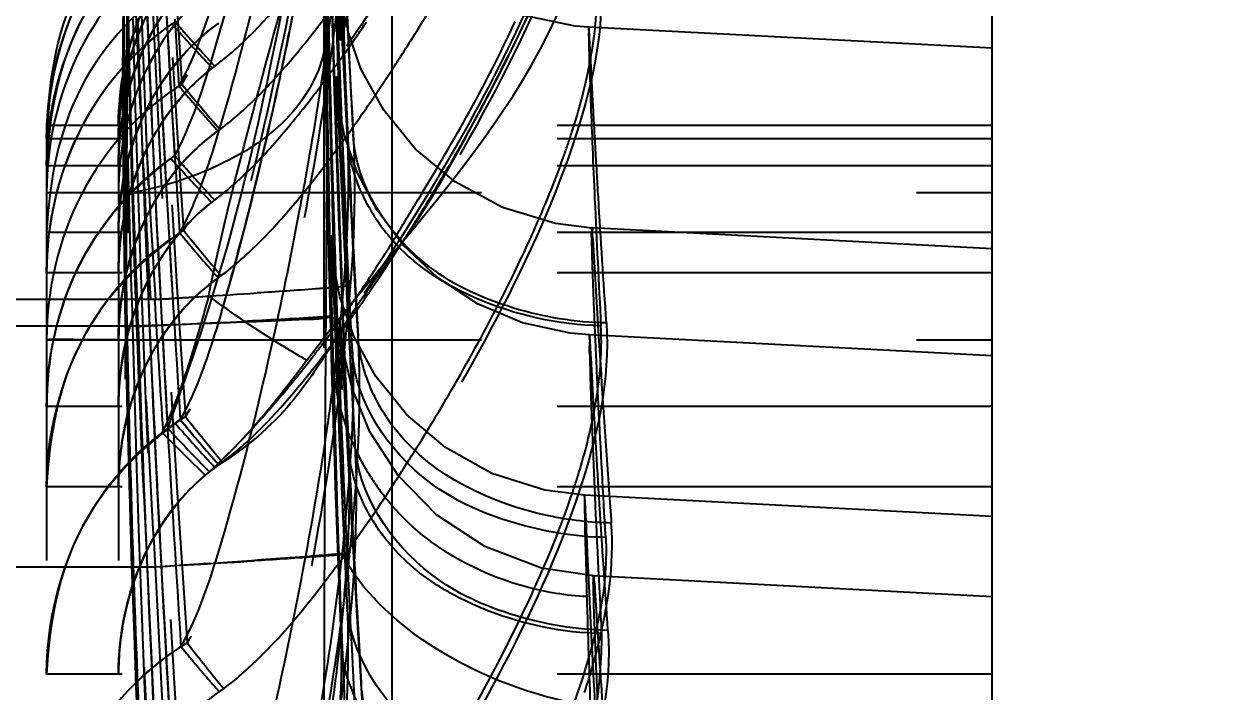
# Model space of a CAD drawing. Header units: millimetres. Extents: x 309 to 11345, y -1340 to 1318.
# Drawn here: x 10483.168 to 10487.708, y -378.782 to -376.273 of the extents above; entities that cross this region are included whole.
import ezdxf

# ---------------------------------------------------------------- set-up
doc = ezdxf.new("R2010")
doc.units = ezdxf.units.MM
doc.header["$LTSCALE"] = 16.335
doc.header["$PDMODE"] = 3
doc.header["$PDSIZE"] = 0.3125
doc.linetypes.add('HIDDEN', pattern=[0.2, 0.1, -0.1])
doc.layers.get('0').update_dxf_attribs({"linetype": 'CONTINUOUS'})
doc.layers.get('Defpoints').update_dxf_attribs({"linetype": 'CONTINUOUS'})
doc.layers.add('DEFAULT_2', color=8, linetype='HIDDEN')
doc.styles.get("Standard").update_dxf_attribs({"font": 'txt', "width": 0.8})
doc.dimstyles.new('STANDARD$0', dxfattribs={"dimscale": 2, "dimtxt": 3, "dimasz": 3, "dimexe": 1.25, "dimexo": 0.625, "dimgap": 0.5, "dimtad": 0, "dimdsep": 46, "dimlunit": 6, "dimtxsty": 'Standard', "dimblk": 'CLOSEDBLANK', "dimcen": 0, "dimclrt": 2, "dimazin": 2, "dimtfac": 2, "dimtmove": 1, "dimatfit": 3, "dimfxl": 0, "dimtolj": 1, "dimtzin": 0, "dimarcsym": 0})

# ---------------------------------------------------------------- blocks, each defined once
blk = doc.blocks.new('_ClosedBlank')
at = {"color": 0, "linetype": 'ByBlock', "lineweight": -2}
for p, q in [((-1, 0.16667), (0, 0)), ((-1, 0.16667), (-1, -0.16667)), ((0, 0), (-1, -0.16667))]:
    blk.add_line(p, q, dxfattribs=at)
blk = doc.blocks.new('*D578')
at = {"color": 4, "lineweight": -2}
for p, q in [((10384.9721, -357.4923), (10384.9721, -271.3441)), ((10486.8039, -382.8985), (10486.8039, -271.3441)), ((10364.9721, -273.8441), (10344.9721, -273.8441)), ((10384.9721, -273.8441), (10486.8039, -273.8441)), ((10506.8039, -273.8441), (10526.8039, -273.8441))]:
    blk.add_line(p, q, dxfattribs=at)
at = {"layer": 'Defpoints', "color": 0}
for p in [(10486.8039, -273.8441), (10384.9721, -358.7423), (10486.8039, -384.1485)]:
    blk.add_point(p, dxfattribs=at)
at = {"color": 4, "lineweight": -2, "xscale": 20, "yscale": 20, "zscale": 20}
blk.add_blockref('_ClosedBlank', (10384.9721, -273.8441), dxfattribs=at)
at = {"color": 4, "lineweight": -2, "xscale": 20, "yscale": 20, "zscale": 20, "rotation": 180}
blk.add_blockref('_ClosedBlank', (10486.8039, -273.8441), dxfattribs=at)
at = {"color": 6, "insert": (10437.5715, -273.8441), "char_height": 20, "attachment_point": 5}
blk.add_mtext('\\A1;101.83', dxfattribs=at)

msp = doc.modelspace()

# ---------------------------------------------------------------- linework, layer by layer
at = {"color": 7, "linetype": 'Continuous'}
for p, q in [((10484.5507, -469.5078), (10484.5507, -362.7622)), ((10486.8039, -631.8375), (10486.8039, -372.1421)), ((10486.8039, -376.3637), (10485.289, -376.2843)), ((10486.8039, -377.52), (10485.2918, -377.4408)), ((10486.8039, -378.1233), (10485.2735, -378.0431))]:
    msp.add_line(p, q, dxfattribs=at)
for points in [[(10485.289, -376.2844), (10485.2382, -376.2804), (10485.0449, -376.241), (10484.8674, -376.1669), (10484.7117, -376.064), (10484.5818, -375.9388)], [(10484.8712, -377.3239), (10484.7208, -377.2255), (10484.5932, -377.105), (10484.5507, -377.0482)], [(10485.2918, -377.4408), (10485.2194, -377.4344), (10485.0396, -377.3949), (10484.8712, -377.3239)], [(10485.2735, -378.0431), (10485.124, -378.024), (10484.9247, -377.9609), (10484.7504, -377.8634), (10484.6048, -377.7396), (10484.5507, -377.6726)]]:
    msp.add_lwpolyline(points, dxfattribs=at)
msp.add_arc((10570.1817, -375.9285), 84.9368, 181.683626, 182.269099, dxfattribs=at)
for points in [[(10485.3134, -376.2821), (10485.3197, -376.2218), (10485.3221, -376.1608), (10485.3191, -376.1001)], [(10485.3348, -377.4065), (10485.1751, -377.4031), (10485.0134, -377.3668), (10484.8668, -377.3034)], [(10484.8185, -378.2942), (10484.7107, -378.2366), (10484.611, -378.1579), (10484.5339, -378.0631)]]:
    msp.add_open_spline(points, degree=3, dxfattribs=at)
for points, knots in [([(10485.289, -376.2844), (10485.2875, -376.2843), (10485.2904, -376.2946), (10485.2875, -376.3048), (10485.2895, -376.3303), (10485.2896, -376.3782), (10485.2928, -376.4627), (10485.2968, -376.5883), (10485.3032, -376.7481), (10485.3151, -377.0244), (10485.3263, -377.2476), (10485.3347, -377.4066)], [0, 0, 0, 0, 0.00421, 0.016782, 0.037599, 0.066534, 0.148242, 0.260873, 0.403395, 0.574778, 1, 1, 1, 1]), ([(10485.2918, -377.4408), (10485.2887, -377.4406), (10485.295, -377.4611), (10485.2891, -377.4812), (10485.2936, -377.5314), (10485.2938, -377.5932), (10485.297, -377.6749), (10485.3018, -377.816), (10485.3067, -377.9305), (10485.3102, -378.0123)], [0, 0, 0, 0, 0.016386, 0.065196, 0.145754, 0.257354, 0.399287, 0.570845, 1, 1, 1, 1]), ([(10485.2732, -378.0439), (10485.2713, -378.0449), (10485.2748, -378.0557), (10485.2715, -378.0714), (10485.2738, -378.1029), (10485.2739, -378.1656), (10485.2776, -378.2747), (10485.28, -378.369), (10485.2816, -378.4239)], [0, 0, 0, 0, 0.016659, 0.064625, 0.143748, 0.253839, 0.566149, 1, 1, 1, 1]), ([(10485.2816, -378.424), (10485.243, -378.4223), (10485.0827, -378.4051), (10484.9264, -378.352), (10484.8185, -378.2942)], [0, 0, 0, 0, 0.240025, 1, 1, 1, 1])]:
    msp.add_open_spline(points, degree=3, knots=knots, dxfattribs=at)
at = {"layer": 'DEFAULT_2', "color": 8, "linetype": 'HIDDEN'}
for p, q in [((10484.294, -369.3215), (10484.294, -432.5455)), ((10484.294, -375.1632), (10484.3021, -376.2959)), ((10484.3589, -375.7928), (10484.3744, -376.5739)), ((10484.3542, -376.1679), (10484.3977, -377.0137)), ((10484.3009, -376.2081), (10484.3021, -376.2959)), ((10484.3617, -376.2107), (10484.3685, -376.3721)), ((10483.7339, -376.2542), (10483.7498, -376.5055)), ((10484.4331, -376.4407), (10484.3849, -376.3018)), ((10484.3685, -376.3721), (10484.3756, -376.5333)), ((10484.5193, -376.5968), (10484.4331, -376.4407)), ((10484.3431, -376.5252), (10484.3425, -376.5172)), ((10484.343, -376.5258), (10484.3454, -376.5727)), ((10484.3489, -376.5767), (10484.3431, -376.5252)), ((10484.3756, -376.5333), (10484.383, -376.6946)), ((10483.7342, -376.7673), (10483.7211, -376.5522)), ((10484.3454, -376.5727), (10484.3625, -376.938)), ((10484.3719, -376.6918), (10484.3489, -376.5767)), ((10484.3591, -376.7599), (10484.3528, -376.5982)), ((10484.6375, -376.7412), (10484.5193, -376.5968)), ((10483.2527, -376.6543), (10483.2527, -487.4101)), ((10486.8039, -376.6543), (10483.2527, -376.6543)), ((10483.5227, -376.6543), (10483.5227, -487.4101)), ((10486.8039, -376.7045), (10483.2527, -376.7045)), ((10484.4178, -376.8271), (10484.3719, -376.6918)), ((10486.8039, -376.8051), (10483.2527, -376.8051)), ((10484.3573, -376.8276), (10484.3676, -377.0436)), ((10483.2527, -376.9056), (10486.8039, -376.9056)), ((10484.3625, -376.938), (10484.3853, -377.3962)), ((10484.3977, -377.0137), (10484.4227, -377.4459)), ((10486.8039, -377.0565), (10483.2527, -377.0565)), ((10486.8039, -377.1178), (10485.3005, -377.039)), ((10485.3041, -377.0826), (10485.326, -377.446)), ((10484.324, -377.1198), (10484.3233, -377.1087)), ((10484.3302, -377.1768), (10484.324, -377.1198)), ((10484.3323, -377.1934), (10484.3297, -377.1065)), ((10484.3882, -377.2473), (10484.3808, -377.0943)), ((10483.6435, -377.3078), (10483.6344, -377.1399)), ((10484.325, -377.1494), (10484.3428, -377.6084)), ((10486.8039, -377.2073), (10483.2527, -377.2073)), ((10484.3184, -377.1969), (10484.3226, -377.3686)), ((10484.3545, -377.298), (10484.3302, -377.1768)), ((10484.3825, -377.2581), (10484.348, -377.2614)), ((10484.3942, -377.369), (10484.3882, -377.2473)), ((10484.4225, -377.4417), (10484.4121, -377.2537)), ((10483.6612, -377.3078), (10480.5213, -377.3078)), ((10483.6351, -377.3078), (10483.6395, -377.4092)), ((10484.3869, -377.3905), (10484.3826, -377.3014)), ((10484.3853, -377.3962), (10484.41, -377.8469)), ((10484.3979, -377.4411), (10484.3942, -377.369)), ((10483.5752, -377.4084), (10480.5213, -377.4084)), ((10483.6395, -377.4092), (10483.6427, -377.4797)), ((10484.3598, -377.4459), (10484.3589, -377.4353)), ((10484.3592, -377.4405), (10484.3618, -377.4836)), ((10484.3674, -377.504), (10484.3598, -377.4459)), ((10484.4011, -377.5033), (10484.3979, -377.4411)), ((10483.2527, -377.4587), (10486.8039, -377.4587)), ((10484.3618, -377.4836), (10484.3856, -377.9254)), ((10484.3997, -377.6414), (10484.3674, -377.504)), ((10484.3428, -377.6084), (10484.3611, -378.038)), ((10484.467, -377.8052), (10484.3997, -377.6414)), ((10486.8039, -377.71), (10483.2527, -377.71)), ((10484.3779, -377.6901), (10484.3855, -377.852)), ((10484.573, -377.9687), (10484.467, -377.8052)), ((10484.3856, -377.9254), (10484.4133, -378.41)), ((10486.8039, -378.0117), (10483.2527, -378.0117)), ((10484.3611, -378.038), (10484.3806, -378.4469)), ((10483.6605, -378.3133), (10480.5213, -378.3133)), ((10483.6309, -378.3133), (10483.638, -378.4787)), ((10486.8039, -378.425), (10485.307, -378.3465)), ((10484.4133, -378.41), (10484.4345, -378.7537)), ((10483.638, -378.4787), (10483.645, -378.6343)), ((10483.6928, -378.4839), (10483.7014, -378.6391)), ((10484.4248, -378.5861), (10484.4342, -378.7489)), ((10486.8039, -378.7155), (10483.2527, -378.7155))]:
    msp.add_line(p, q, dxfattribs=at)
for points in [[(10484.3798, -376.2872), (10484.3566, -376.168), (10484.3519, -376.1249)], [(10484.3425, -376.5172), (10484.3425, -376.5174), (10484.343, -376.5258)], [(10484.9647, -376.9624), (10484.787, -376.8659), (10484.6375, -376.7412)], [(10484.5507, -377.0482), (10484.4911, -376.9686), (10484.4178, -376.8271)], [(10485.3005, -377.0391), (10485.1643, -377.0226), (10484.9647, -376.9624)], [(10484.3233, -377.1087), (10484.3232, -377.1075), (10484.3234, -377.1121), (10484.3241, -377.1267)], [(10484.5507, -377.6726), (10484.4897, -377.5971), (10484.4066, -377.4459), (10484.3545, -377.298)], [(10484.3589, -377.4353), (10484.3588, -377.4346), (10484.3592, -377.4405)], [(10484.8992, -378.2363), (10484.7177, -378.1163), (10484.573, -377.9687)], [(10485.307, -378.3466), (10485.1111, -378.3168), (10484.8992, -378.2363)]]:
    msp.add_lwpolyline(points, dxfattribs=at)
for centre, radius, start, end in [((10585.2842, -369.7936), 101.7446, 181.655423, 183.778508), ((10585.3589, -370.2446), 101.8193, 181.626692, 183.830984), ((10484.5433, -377.3078), 4.022, 104.4507, 180), ((10484.5433, -377.4084), 4.022, 104.2154, 180), ((10585.4486, -370.8425), 101.9091, 181.600014, 183.884981), ((10585.555, -371.5873), 102.0155, 181.575339, 183.940366), ((10585.1599, -370.744), 101.6202, 182.057197, 183.403997), ((10484.5433, -378.3133), 4.022, 104.4491, 180), ((10585.6626, -372.4799), 102.1231, 181.55243, 184.160292), ((10585.1771, -371.468), 101.6374, 182.158925, 183.555998), ((10564.2613, -375.1632), 79.9673, 180.115048, 181.697776), ((10484.5433, -379.3188), 4.022, 104.44, 180), ((10585.5656, -371.9459), 102.0262, 181.947446, 182.485124), ((10565.1273, -372.4749), 80.8333, 182.094101, 182.986645), ((10568.7488, -373.9382), 84.4539, 181.080357, 181.632668), ((10585.0513, -370.4907), 101.5113, 182.909152, 183.423336), ((10560.9743, -373.3362), 76.6648, 181.747923, 182.510732), ((10585.0253, -371.1628), 101.4854, 182.566123, 183.092641), ((10585.3005, -371.1447), 101.7606, 182.569356, 183.728637), ((10560.5755, -374.5693), 77.0376, 180.944095, 181.807523), ((10565.0584, -372.9237), 80.7626, 182.064213, 182.540851), ((10469.6802, -373.3711), 14.778, 348.25287, 350.2643), ((10584.9433, -370.4992), 101.4035, 183.073013, 183.707934), ((10543.2381, -375.6734), 58.9442, 180.258529, 181.01842), ((10567.3715, -373.9129), 83.0795, 181.400179, 182.202252), ((10484.5433, -379.8719), 4.022, 104.3028, 180), ((10557.9693, -375.9298), 74.4298, 180.062228, 180.755989), ((10476.3221, -375.2464), 8.0595, 352.59861, 354.52547), ((10549.4105, -374.7207), 65.8695, 181.202337, 182.095428), ((10585.6215, -371.938), 102.0819, 182.353269, 182.820463), ((10469.1227, -373.276), 15.3439, 347.32586, 349.31797), ((10565.1946, -373.2731), 80.904, 181.99207, 182.380938), ((10477.8401, -372.0632), 8.0138, 327.76668, 329.76706), ((10568.1345, -372.0361), 83.8598, 182.806663, 183.034671), ((10565.8343, -374.7068), 81.54, 181.056338, 181.686428), ((10565.2251, -373.5147), 80.9311, 181.914534, 182.183498), ((10484.3195, -377.129), 1.044, 124.0567, 147.1286), ((10484.5657, -376.6453), 1.0419, 158.2616, 167.3045), ((10484.542, -376.6874), 1.0168, 155.5431, 163.4738), ((10585.7974, -373.5187), 102.2579, 181.531702, 184.218347), ((10585.4737, -372.9083), 101.9343, 181.879841, 182.565939), ((10488.6951, -371.9738), 6.5582, 220.85775, 221.50914), ((10563.0013, -374.5218), 78.7091, 181.260816, 181.958385), ((10478.864, -372.4677), 6.7579, 324.84147, 325.80478), ((10488.6616, -371.8755), 6.6121, 221.67868, 223.6281), ((10575.4435, -375.0919), 91.1494, 180.756827, 180.924679), ((10488.802, -371.8794), 6.7008, 221.50735, 222.14723), ((10564.0348, -374.0671), 79.7381, 181.636631, 181.842301), ((10478.0084, -372.1707), 7.814, 326.86757, 327.77507), ((10484.5819, -376.6998), 1.0586, 163.4433, 179.9805), ((10585.2328, -371.964), 101.693, 182.483057, 183.115923), ((10488.7461, -371.9303), 6.6252, 222.14547, 222.79195), ((10470.4356, -373.5511), 14.0018, 345.90482, 348.34465), ((10479.4652, -372.8903), 6.023, 324.15451, 324.83405), ((10484.6056, -376.6546), 1.0828, 167.287, 179.9802), ((10479.7944, -373.1278), 5.617, 323.6088, 324.1524), ((10478.4502, -372.4594), 7.2863, 325.72644, 326.86945), ((10565.9576, -372.1501), 81.6799, 183.03565, 183.184006), ((10484.3193, -377.3799), 1.0435, 123.0747, 134.6467), ((10488.8073, -372.2847), 6.5874, 219.84733, 220.49278), ((10488.9338, -372.2903), 6.6687, 219.12808, 221.03673), ((10564.101, -372.967), 79.8042, 182.540299, 182.707912), ((10478.4988, -373.1438), 7.2573, 329.79231, 332.24062), ((10484.6051, -376.8055), 1.0824, 167.2159, 179.9793), ((10488.9101, -372.1972), 6.7224, 220.49103, 221.12561), ((10575.0707, -375.099), 90.7766, 180.924048, 181.32426), ((10479.3251, -373.0585), 6.2259, 324.21142, 325.7486), ((10488.8488, -372.251), 6.6407, 221.12388, 221.76536), ((10484.6058, -376.906), 1.083, 167.3251, 179.9807), ((10584.9406, -371.1642), 101.4006, 183.094413, 183.729111), ((10563.6618, -374.0779), 79.365, 181.843175, 181.997702), ((10567.6093, -373.1739), 83.3207, 182.380135, 182.69691), ((10533.0864, -376.4441), 49.5477, 180.31146, 181.27361), ((10480.0682, -373.5918), 5.3112, 323.2433, 324.1902), ((10553.2036, -375.5237), 68.9108, 180.995582, 181.252085), ((10565.2482, -373.5138), 80.9542, 182.298092, 182.68167), ((10561.617, -373.0856), 77.3174, 182.707084, 182.979238), ((10484.3235, -377.637), 1.0506, 124.1184, 133.3886), ((10488.6335, -372.3633), 6.6061, 221.93133, 223.88626), ((10488.6901, -372.4738), 6.557, 220.90359, 221.55523), ((10477.8767, -372.7866), 7.9746, 327.74378, 329.82318), ((10484.605, -377.0569), 1.0822, 167.1883, 179.9789), ((10488.7692, -372.4044), 6.6622, 221.55076, 222.83754), ((10565.3792, -374.0179), 81.0834, 181.997776, 182.334839), ((10554.2376, -374.7238), 69.9219, 181.728172, 182.074928), ((10554.6302, -375.9658), 71.0905, 180.762496, 181.139661), ((10472.1589, -369.4435), 14.5625, 328.43388, 329.04691), ((10484.6061, -377.2076), 1.0834, 167.3849, 179.9815), ((10585.5233, -371.9405), 101.9837, 182.821782, 183.288896), ((10469.4191, -373.259), 15.0588, 343.91732, 345.76885), ((10469.132, -374.1356), 15.3359, 347.34259, 349.33589), ((10479.4634, -376.8342), 4.9234, 356.4778, 358.6611), ((10485.0798, -376.614), 0.7073, 209.857, 224.073), ((10480.8726, -375.1783), 4.6073, 335.4051, 337.0564), ((10544.5102, -375.12), 60.963, 181.766442, 183.002642), ((10484.5273, -377.4358), 1.0011, 154.0671, 161.0319), ((10785.4666, -379.5649), 301.1735, 179.512781, 179.789904), ((10563.4326, -375.2863), 79.1426, 181.262049, 182.399527), ((10484.3243, -377.9398), 1.0519, 122.9508, 134.5282), ((10488.8249, -372.8468), 6.5924, 219.69195, 220.33644), ((10488.9811, -372.8721), 6.68, 218.68819, 220.5898), ((10578.1061, -372.5119), 93.8481, 182.767761, 182.923635), ((10477.9432, -372.8293), 7.8956, 327.29398, 327.74833), ((10484.5847, -377.4552), 1.0616, 161.0488, 179.982), ((10541.7445, -374.9949), 58.1986, 182.101587, 182.376748), ((10488.8957, -372.7873), 6.6849, 220.33188, 221.60625), ((10567.0709, -373.9313), 82.7784, 182.197523, 182.378484), ((10558.7149, -373.2355), 74.4114, 182.980067, 183.095445), ((10479.2722, -373.3516), 6.5002, 324.31355, 324.84464), ((10478.172, -372.9763), 7.6237, 326.81067, 327.29405), ((10479.9087, -374.7328), 5.6692, 332.4962, 335.3652), ((10478.0654, -376.7472), 6.3241, 354.34421, 356.46931), ((10478.509, -373.1975), 7.2205, 325.6888, 326.81609), ((10484.3439, -377.9584), 1.0789, 134.5781, 146.457), ((10560.825, -374.8512), 76.5286, 181.753823, 181.89003), ((10563.1723, -374.5174), 78.8802, 181.957362, 182.170325), ((10483.9371, -372.587), 4.6924, 274.6274, 275.0236), ((10562.89, -374.4064), 78.5801, 182.077836, 182.513155), ((10480.6809, -374.7276), 4.5348, 324.5941, 326.2721), ((10480.4624, -321.3022), 56.0954, 273.24234, 273.6597), ((10564.8307, -372.3843), 81.3217, 183.47116, 183.823053), ((10479.6982, -315.5697), 61.8652, 273.672773, 273.858775), ((10568.4281, -373.0039), 84.1575, 182.925143, 183.296187), ((10479.3165, -373.7508), 6.2416, 324.34079, 325.70549), ((10480.4981, -374.5984), 4.7587, 323.8796, 324.6017), ((10562.5162, -374.1432), 78.2177, 182.32853, 183.01717), ((10478.5441, -374.0244), 7.2066, 329.64952, 332.51079), ((10556.8324, -375.9231), 73.2932, 181.13878, 181.334347), ((10480.5602, -308.0696), 69.4052, 272.506931, 272.833734), ((10569.0085, -375.2431), 84.7126, 181.437737, 182.010446), ((10476.0504, -376.5493), 8.3487, 352.49779, 354.35566), ((10565.3402, -374.7018), 81.0462, 181.890277, 182.645527), ((10480.0067, -374.2441), 5.3933, 323.4838, 324.3237), ((10564.9638, -374.0132), 80.6697, 182.382424, 182.612413), ((10565.2647, -373.513), 80.9708, 182.744823, 183.065255), ((10585.9734, -374.7051), 102.4339, 181.512243, 183.897156), ((10585.4711, -374.0175), 101.9316, 181.906378, 182.592118), ((10480.3809, -374.5129), 4.9038, 323.1231, 323.8794), ((10546.9541, -373.6026), 61.7478, 183.568603, 184.099942), ((10484.6062, -377.7104), 1.0835, 167.3953, 179.9817), ((10585.2912, -372.9215), 101.7514, 182.56308, 183.249717), ((10585.7282, -372.8901), 102.1887, 182.57424, 183.137951), ((10585.019, -371.9715), 101.4792, 183.118256, 183.752041), ((10480.2332, -374.4019), 5.0885, 322.0637, 323.1212), ((10480.4244, -374.5535), 4.8735, 322.7141, 323.4859), ((10474.0776, -370.9899), 12.1278, 327.49826, 327.83012), ((10622.3845, -374.1808), 138.0961, 181.390738, 181.512433), ((10568.0559, -374.3198), 83.7677, 182.1789, 183.052896), ((10555.5713, -375.9423), 72.0382, 181.275095, 182.117408), ((10569.4074, -374.1941), 85.1331, 182.282911, 182.860685), ((10554.7421, -375.979), 71.2021, 181.328518, 181.99056), ((10474.3608, -376.3314), 10.0523, 351.51935, 352.52355), ((10477.9083, -373.6594), 7.9397, 327.62501, 329.69519), ((10484.3241, -378.6434), 1.0517, 122.7862, 134.3955), ((10488.8483, -373.5626), 6.5992, 219.48569, 220.1289), ((10488.8829, -373.5297), 6.6475, 219.52318, 221.43319), ((10489.035, -373.5985), 6.7004, 218.25856, 220.14977), ((10485.1219, -377.3569), 0.711, 213.3351, 218.8117), ((10484.6046, -378.0121), 1.0818, 167.1215, 179.9779), ((10488.4241, -373.2124), 6.5992, 224.12181, 226.10087), ((10488.5554, -373.3163), 6.5976, 222.71029, 224.66713), ((10488.7498, -373.4346), 6.6303, 220.85996, 222.79581), ((10603.7452, -374.6847), 119.45, 181.506789, 181.878292), ((10484.3457, -378.6645), 1.0818, 132.4915, 144.8949), ((10478.1123, -373.79), 7.6975, 326.78113, 327.62974), ((10485.2471, -377.4841), 0.9186, 212.4554, 219.0686), ((10479.0847, -374.4366), 6.5298, 324.09485, 326.8536), ((10482.1118, -376.9862), 3.2874, 339.2069, 341.371), ((10541.6222, -375.5351), 56.3664, 182.51878, 183.07953), ((10550.7668, -373.335), 65.5699, 184.094989, 184.209139), ((10563.3053, -375.4386), 79.0061, 182.013837, 182.633026), ((10478.9299, -377.9679), 5.4603, 356.1599, 356.9328), ((10476.0669, -377.3611), 8.3729, 353.16704, 354.09378), ((10565.3237, -373.9833), 81.0297, 183.025626, 183.256366), ((10480.4513, -320.9277), 57.4737, 273.171363, 273.571768), ((10480.2266, -375.2557), 5.1246, 323.0968, 324.0251), ((10585.1967, -373.3612), 101.6569, 182.792237, 184.109902), ((10469.8241, -375.6119), 14.6455, 347.33327, 349.31203), ((10478.0143, -377.9029), 6.3781, 354.24179, 356.12863), ((10475.0742, -377.2421), 9.3727, 352.25977, 353.16638), ((10546.7046, -376.2615), 63.1596, 181.987693, 182.77455), ((10661.8804, -379.0871), 177.5863, 179.797847, 179.995498), ((10484.6044, -378.7159), 1.0817, 168.9454, 179.9784), ((10473.0726, -376.9638), 11.3935, 350.51986, 352.22891), ((10476.7896, -377.7833), 7.6087, 353.47582, 354.27045), ((10553.1559, -376.0608), 69.6201, 182.093386, 183.13798), ((10484.3241, -379.4981), 1.0517, 122.607, 134.2479), ((10585.3378, -374.0235), 101.7981, 182.592159, 183.278124), ((10488.8655, -374.426), 6.6043, 219.33534, 219.9776), ((10489.0906, -374.4801), 6.7196, 217.79275, 219.6743), ((10586.3384, -373.9642), 102.7995, 182.603789, 183.099321), ((10585.6419, -372.8947), 102.1022, 183.225202, 183.724775), ((10488.934, -374.3693), 6.6932, 219.97302, 221.24348), ((10474.5108, -377.5108), 9.9037, 351.28404, 353.40746), ((10585.0333, -372.9312), 101.4933, 183.252497, 183.940186), ((10549.6447, -374.4641), 64.4527, 183.817682, 184.43914)]:
    msp.add_arc(centre, radius, start, end, dxfattribs=at)
for points, knots in [([(10484.3692, -373.2674), (10484.3804, -373.5224), (10484.3437, -374.0573), (10484.2355, -374.7259), (10484.1234, -375.2813), (10484.0258, -375.703), (10483.9144, -376.111), (10483.8294, -376.3815), (10483.7606, -376.4986)], [0, 0, 0, 0, 0.231724, 0.484236, 0.614749, 0.746065, 0.876716, 1, 1, 1, 1]), ([(10483.5396, -373.4131), (10483.538, -373.4192), (10483.5417, -373.4449), (10483.538, -373.5006), (10483.5401, -373.5938), (10483.5396, -373.7881), (10483.543, -374.1131), (10483.5497, -374.5915), (10483.5637, -375.1739), (10483.5945, -376.0914), (10483.6308, -376.8118), (10483.6612, -377.3078)], [0, 0, 0, 0, 0.004877, 0.019365, 0.04327, 0.076399, 0.169057, 0.293395, 0.444749, 0.617479, 1, 1, 1, 1]), ([(10483.5556, -373.5096), (10483.5572, -373.5096), (10483.5536, -373.5201), (10483.5569, -373.531), (10483.5545, -373.5573), (10483.5547, -373.6068), (10483.5522, -373.6938), (10483.5504, -373.8227), (10483.5477, -373.9859), (10483.5453, -374.1812), (10483.543, -374.4072), (10483.5406, -374.7649), (10483.5396, -375.2718), (10483.5434, -375.937), (10483.554, -376.6585), (10483.5668, -377.1552), (10483.5752, -377.4084)], [0, 0, 0, 0, 0.001267, 0.005034, 0.011254, 0.019878, 0.044146, 0.077452, 0.119408, 0.16963, 0.22773, 0.293324, 0.4448, 0.617723, 0.805112, 1, 1, 1, 1]), ([(10484.3736, -373.8203), (10484.3851, -374.0751), (10484.3492, -374.6095), (10484.2417, -375.2776), (10484.1301, -375.8326), (10484.0327, -376.254), (10483.9215, -376.6612), (10483.8364, -376.9312), (10483.767, -377.0475)], [0, 0, 0, 0, 0.231792, 0.484393, 0.614953, 0.746298, 0.876936, 1, 1, 1, 1]), ([(10485.3211, -373.9839), (10485.3327, -374.1978), (10485.2213, -374.6652), (10484.9046, -375.3351), (10484.555, -375.9128), (10484.2215, -376.368), (10484.0233, -376.5853), (10483.9037, -376.6686)], [0, 0, 0, 0, 0.20758, 0.451954, 0.719594, 0.858792, 1, 1, 1, 1]), ([(10485.2774, -374.0103), (10485.2429, -374.2134), (10485.0967, -374.6317), (10484.7814, -375.2418), (10484.4568, -375.7592), (10484.1546, -376.1655), (10483.979, -376.3589), (10483.8756, -376.4377)], [0, 0, 0, 0, 0.217934, 0.463563, 0.726703, 0.862485, 1, 1, 1, 1]), ([(10484.2918, -374.3548), (10484.266, -374.557), (10484.2007, -374.966), (10484.074, -375.5805), (10483.922, -376.1876), (10483.8135, -376.596), (10483.7189, -376.7778)], [0, 0, 0, 0, 0.245074, 0.49785, 0.753605, 1, 1, 1, 1]), ([(10483.5397, -374.4186), (10483.5412, -374.4193), (10483.5375, -374.428), (10483.5408, -374.4405), (10483.5387, -374.4658), (10483.5396, -374.5158), (10483.5386, -374.6021), (10483.5392, -374.7309), (10483.5399, -374.8937), (10483.5418, -375.0885), (10483.5449, -375.3142), (10483.5514, -375.6713), (10483.5643, -376.1777), (10483.5868, -376.8423), (10483.6181, -377.5636), (10483.6451, -378.0602), (10483.6605, -378.3133)], [0, 0, 0, 0, 0.001264, 0.005021, 0.011224, 0.019826, 0.044035, 0.077267, 0.119142, 0.169281, 0.227304, 0.292833, 0.444244, 0.617211, 0.804779, 1, 1, 1, 1]), ([(10484.3783, -374.524), (10484.3902, -374.7786), (10484.355, -375.3126), (10484.2482, -375.9803), (10484.1372, -376.5349), (10484.04, -376.9559), (10483.9288, -377.3622), (10483.8439, -377.632), (10483.7737, -377.7473)], [0, 0, 0, 0, 0.231868, 0.484567, 0.615183, 0.746553, 0.877178, 1, 1, 1, 1]), ([(10485.3255, -374.5358), (10485.3375, -374.7496), (10485.2269, -375.217), (10484.9108, -375.8869), (10484.5614, -376.4644), (10484.2277, -376.9192), (10484.0286, -377.1358), (10483.9085, -377.2183)], [0, 0, 0, 0, 0.207529, 0.451885, 0.719548, 0.858771, 1, 1, 1, 1]), ([(10485.1603, -374.9256), (10485.0291, -375.2845), (10484.7457, -375.8072), (10484.3637, -376.389), (10484.106, -376.7218), (10483.9571, -376.877), (10483.8724, -376.9429)], [0, 0, 0, 0, 0.475782, 0.73425, 0.866451, 1, 1, 1, 1]), ([(10484.304, -377.0039), (10484.3057, -376.782), (10484.3089, -376.3726), (10484.3127, -375.8492), (10484.3136, -375.4004), (10484.3132, -375.2234), (10484.3092, -374.9745), (10484.2954, -375.1607), (10484.2982, -375.3341), (10484.2942, -375.5525), (10484.2941, -375.6776)], [0, 0, 0, 0, 0.251699, 0.458626, 0.614092, 0.712487, 0.75071, 0.774084, 0.858095, 1, 1, 1, 1]), ([(10484.0278, -376.6064), (10484.0941, -376.3463), (10484.2425, -375.8415), (10484.3477, -375.3146), (10484.3393, -375.0547)], [0, 0, 0, 0, 0.507964, 1, 1, 1, 1]), ([(10484.3172, -375.2567), (10484.2938, -375.466), (10484.2308, -375.8903), (10484.1032, -376.5287), (10483.9467, -377.1588), (10483.8373, -377.5854), (10483.7353, -377.772)], [0, 0, 0, 0, 0.244193, 0.497114, 0.753538, 1, 1, 1, 1]), ([(10485.3301, -375.2386), (10485.3426, -375.4522), (10485.2327, -375.9196), (10484.9172, -376.5894), (10484.5681, -377.1669), (10484.234, -377.6211), (10484.0344, -377.8375), (10483.9135, -377.9188)], [0, 0, 0, 0, 0.20749, 0.451825, 0.719511, 0.858757, 1, 1, 1, 1]), ([(10484.3833, -375.3786), (10484.3956, -375.6329), (10484.3611, -376.1665), (10484.2551, -376.8337), (10484.1445, -377.3879), (10484.0477, -377.8085), (10483.9365, -378.2139), (10483.8517, -378.4834), (10483.7807, -378.5977)], [0, 0, 0, 0, 0.231943, 0.484741, 0.615413, 0.746812, 0.877425, 1, 1, 1, 1]), ([(10483.5398, -375.4257), (10483.5355, -375.4301), (10483.542, -375.4468), (10483.5386, -375.4701), (10483.5404, -375.5202), (10483.5389, -375.604), (10483.5397, -375.7328), (10483.54, -375.896), (10483.5418, -376.1779), (10483.547, -376.6014), (10483.5596, -377.1836), (10483.5812, -377.8478), (10483.6116, -378.569), (10483.6378, -379.0657), (10483.6528, -379.3188)], [0, 0, 0, 0, 0.004785, 0.010726, 0.01903, 0.042713, 0.075794, 0.117927, 0.168535, 0.292849, 0.444091, 0.616995, 0.804676, 1, 1, 1, 1]), ([(10483.7405, -375.7073), (10483.5935, -375.8146), (10483.3275, -376.0937), (10483.2614, -376.4703), (10483.2527, -376.6543)], [0, 0, 0, 0, 0.497021, 1, 1, 1, 1]), ([(10484.2299, -377.5362), (10484.454, -377.2345), (10484.9451, -376.7266), (10485.3042, -376.0283), (10485.2912, -375.684)], [0, 0, 0, 0, 0.52169, 1, 1, 1, 1]), ([(10483.749, -375.8525), (10483.5995, -375.9593), (10483.3291, -376.2394), (10483.2613, -376.6194), (10483.2527, -376.8051)], [0, 0, 0, 0, 0.497013, 1, 1, 1, 1]), ([(10485.2029, -375.8437), (10485.1436, -376.0232), (10484.9856, -376.386), (10484.6889, -376.9191), (10484.3981, -377.3651), (10484.13, -377.7109), (10483.9745, -377.8727), (10483.8847, -377.9391)], [0, 0, 0, 0, 0.227228, 0.473759, 0.732971, 0.865793, 1, 1, 1, 1]), ([(10483.5227, -376.6543), (10483.5227, -376.5058), (10483.5822, -376.2076), (10483.7703, -375.9613), (10483.8886, -375.8749)], [0, 0, 0, 0, 0.503445, 1, 1, 1, 1]), ([(10483.5227, -376.7045), (10483.5227, -376.5569), (10483.5816, -376.2603), (10483.7676, -376.0146), (10483.8847, -375.928)], [0, 0, 0, 0, 0.503403, 1, 1, 1, 1]), ([(10483.7306, -375.9653), (10483.582, -376.0671), (10483.3337, -376.3552), (10483.2528, -376.7235), (10483.2527, -376.9056)], [0, 0, 0, 0, 0.49725, 1, 1, 1, 1]), ([(10483.5394, -376.7134), (10483.539, -376.6089), (10483.5388, -376.4622), (10483.5405, -376.2808), (10483.5414, -376.1752), (10483.5447, -376.0938), (10483.5429, -376.0299), (10483.5512, -375.9995), (10483.5455, -375.9759), (10483.5496, -375.9746)], [0, 0, 0, 0, 0.42411, 0.595156, 0.737516, 0.850179, 0.932139, 0.982391, 1, 1, 1, 1]), ([(10483.5496, -375.9746), (10483.5512, -375.9742), (10483.5498, -375.9852), (10483.5525, -375.9951), (10483.5521, -376.0216), (10483.5537, -376.0705), (10483.554, -376.1573), (10483.5546, -376.2858), (10483.5544, -376.4487), (10483.5538, -376.6437), (10483.5527, -376.8696), (10483.5504, -377.2272), (10483.5462, -377.7341), (10483.5415, -378.3995), (10483.5388, -379.1214), (10483.5398, -379.6185), (10483.5413, -379.8719)], [0, 0, 0, 0, 0.001222, 0.004928, 0.011087, 0.019653, 0.043817, 0.077036, 0.118928, 0.169105, 0.227184, 0.292778, 0.444325, 0.617389, 0.804952, 1, 1, 1, 1]), ([(10483.6344, -377.1399), (10483.6291, -377.0401), (10483.6082, -376.6478), (10483.589, -376.2554), (10483.5775, -375.9627)], [0, 0, 0, 0, 0.254555, 1, 1, 1, 1]), ([(10483.5227, -376.8051), (10483.5227, -376.6554), (10483.5833, -376.3545), (10483.7748, -376.107), (10483.8949, -376.0212)], [0, 0, 0, 0, 0.503525, 1, 1, 1, 1]), ([(10483.7498, -376.5055), (10483.7676, -376.4741), (10483.8348, -376.3356), (10483.8787, -376.1876), (10483.9116, -376.0747)], [0, 0, 0, 0, 0.234817, 1, 1, 1, 1]), ([(10484.4225, -377.4417), (10484.3949, -376.9854), (10484.3094, -375.1387), (10484.3783, -377.0266), (10484.4011, -377.5033)], [0, 0, 0, 0, 0.489202, 1, 1, 1, 1]), ([(10483.7547, -376.1002), (10483.6036, -376.2065), (10483.3302, -376.4873), (10483.2613, -376.8697), (10483.2527, -377.0565)], [0, 0, 0, 0, 0.497009, 1, 1, 1, 1]), ([(10485.335, -376.092), (10485.348, -376.3055), (10485.2389, -376.7728), (10484.9241, -377.4426), (10484.5752, -378.0201), (10484.2407, -378.4738), (10484.0403, -378.6897), (10483.9187, -378.77)], [0, 0, 0, 0, 0.207414, 0.45173, 0.719459, 0.85874, 1, 1, 1, 1]), ([(10483.8811, -376.1318), (10483.7649, -376.2189), (10483.5798, -376.4633), (10483.5227, -376.7589), (10483.5227, -376.9056)], [0, 0, 0, 0, 0.497478, 1, 1, 1, 1]), ([(10485.08, -376.1968), (10485.0637, -376.2324), (10484.995, -376.3775), (10484.9207, -376.5197), (10484.864, -376.627)], [0, 0, 0, 0, 0.244111, 1, 1, 1, 1]), ([(10483.7231, -376.2721), (10483.5766, -376.3743), (10483.3327, -376.6616), (10483.2527, -377.0266), (10483.2527, -377.2073)], [0, 0, 0, 0, 0.497223, 1, 1, 1, 1]), ([(10483.5227, -377.0565), (10483.5227, -376.9059), (10483.584, -376.6033), (10483.7778, -376.355), (10483.8992, -376.2695)], [0, 0, 0, 0, 0.503569, 1, 1, 1, 1]), ([(10484.3021, -376.2959), (10484.3025, -376.3268), (10484.2857, -376.4651), (10484.2003, -376.5883), (10484.1209, -376.6602)], [0, 0, 0, 0, 0.223705, 1, 1, 1, 1]), ([(10484.203, -376.9735), (10484.214, -376.9155), (10484.2559, -376.6866), (10484.2922, -376.4567), (10484.3144, -376.2846)], [0, 0, 0, 0, 0.254054, 1, 1, 1, 1]), ([(10485.3553, -377.396), (10485.3446, -377.2386), (10485.3305, -377.0177), (10485.3144, -376.744), (10485.3058, -376.5858), (10485.2989, -376.4613), (10485.2953, -376.3778), (10485.2917, -376.33), (10485.292, -376.3051), (10485.2883, -376.2941), (10485.2906, -376.2846), (10485.289, -376.2844)], [0, 0, 0, 0, 0.425007, 0.596297, 0.738759, 0.851376, 0.93313, 0.962117, 0.983006, 0.995672, 1, 1, 1, 1]), ([(10483.7342, -376.7673), (10483.752, -376.7346), (10483.819, -376.5913), (10483.8637, -376.4393), (10483.8972, -376.3234)], [0, 0, 0, 0, 0.235858, 1, 1, 1, 1]), ([(10483.5227, -377.2073), (10483.5227, -377.0616), (10483.5803, -376.7689), (10483.7612, -376.5249), (10483.8756, -376.4377)], [0, 0, 0, 0, 0.503232, 1, 1, 1, 1]), ([(10485.1966, -376.7656), (10485.2067, -376.7369), (10485.2444, -376.6255), (10485.275, -376.5115), (10485.2918, -376.4258)], [0, 0, 0, 0, 0.258591, 1, 1, 1, 1]), ([(10484.3475, -376.8325), (10484.3459, -376.7802), (10484.3436, -376.6904), (10484.3402, -376.5864), (10484.3401, -376.5267), (10484.3378, -376.4967), (10484.341, -376.4817), (10484.3377, -376.4714), (10484.3395, -376.4704)], [0, 0, 0, 0, 0.433713, 0.746086, 0.856234, 0.935403, 0.983384, 1, 1, 1, 1]), ([(10484.3395, -376.4704), (10484.3411, -376.4696), (10484.3388, -376.4835), (10484.3427, -376.4939), (10484.3426, -376.5256), (10484.3465, -376.5831), (10484.3505, -376.6871), (10484.3549, -376.7757), (10484.3573, -376.8276)], [0, 0, 0, 0, 0.015293, 0.062347, 0.14098, 0.250971, 0.564125, 1, 1, 1, 1]), ([(10483.7607, -376.4985), (10483.6031, -376.597), (10483.3397, -376.8907), (10483.2531, -377.2706), (10483.2527, -377.4587)], [0, 0, 0, 0, 0.497068, 1, 1, 1, 1]), ([(10483.5227, -377.4587), (10483.5227, -377.3072), (10483.5848, -377.0027), (10483.7811, -376.7537), (10483.9037, -376.6686)], [0, 0, 0, 0, 0.503628, 1, 1, 1, 1]), ([(10483.7521, -377.057), (10483.7699, -377.026), (10483.8368, -376.8889), (10483.8804, -376.7422), (10483.9131, -376.6304)], [0, 0, 0, 0, 0.234638, 1, 1, 1, 1]), ([(10484.1209, -376.6602), (10484.1079, -376.6719), (10484.0516, -376.7189), (10483.9887, -376.7576), (10483.9392, -376.7832)], [0, 0, 0, 0, 0.2385, 1, 1, 1, 1]), ([(10484.4038, -376.6868), (10484.4175, -376.9401), (10484.3858, -377.4721), (10484.2826, -378.1374), (10484.174, -378.6898), (10484.0784, -379.1089), (10483.9675, -379.5105), (10483.8828, -379.7786), (10483.8086, -379.8886)], [0, 0, 0, 0, 0.232306, 0.485518, 0.61641, 0.747918, 0.878472, 1, 1, 1, 1]), ([(10484.4663, -376.9661), (10484.4536, -376.9439), (10484.4109, -376.8588), (10484.3864, -376.764), (10484.383, -376.6945)], [0, 0, 0, 0, 0.268986, 1, 1, 1, 1]), ([(10485.3553, -377.396), (10485.2376, -377.3942), (10485.003, -377.3539), (10484.6105, -377.1803), (10484.4133, -376.8788), (10484.4038, -376.6868)], [0, 0, 0, 0, 0.276024, 0.549385, 1, 1, 1, 1]), ([(10483.2545, -377.7101), (10483.2536, -377.5301), (10483.3116, -377.2538), (10483.5136, -376.9527), (10483.649, -376.8337), (10483.7189, -376.7778)], [0, 0, 0, 0, 0.501453, 0.750659, 1, 1, 1, 1]), ([(10483.2527, -377.71), (10483.2527, -377.555), (10483.3117, -377.2433), (10483.4903, -376.9789), (10483.6018, -376.8735)], [0, 0, 0, 0, 0.502598, 1, 1, 1, 1]), ([(10483.5227, -377.71), (10483.5227, -377.565), (10483.5798, -377.2736), (10483.7589, -377.0303), (10483.8724, -376.9428)], [0, 0, 0, 0, 0.503197, 1, 1, 1, 1]), ([(10483.7671, -377.0475), (10483.6129, -377.1536), (10483.3317, -377.4347), (10483.2621, -377.8226), (10483.2527, -378.0117)], [0, 0, 0, 0, 0.496993, 1, 1, 1, 1]), ([(10484.3291, -377.5325), (10484.3253, -377.3768), (10484.3124, -376.7366), (10484.3349, -377.412), (10484.3419, -377.5853)], [0, 0, 0, 0, 0.473077, 1, 1, 1, 1]), ([(10485.3527, -378.2019), (10485.3431, -378.0374), (10485.3304, -377.8064), (10485.3168, -377.5202), (10485.3095, -377.3545), (10485.3048, -377.2243), (10485.3012, -377.1365), (10485.301, -377.0868), (10485.2989, -377.0603), (10485.3018, -377.0497), (10485.2989, -377.0389), (10485.3005, -377.0391)], [0, 0, 0, 0, 0.424686, 0.596056, 0.738671, 0.851451, 0.933315, 0.962316, 0.983184, 0.995785, 1, 1, 1, 1]), ([(10485.3005, -377.0391), (10485.3041, -377.0397), (10485.2981, -377.0616), (10485.3034, -377.0718), (10485.3041, -377.0826)], [0, 0, 0, 0, 0.254671, 1, 1, 1, 1]), ([(10484.8668, -377.3034), (10484.8381, -377.291), (10484.7318, -377.2401), (10484.6336, -377.1703), (10484.5733, -377.108)], [0, 0, 0, 0, 0.264951, 1, 1, 1, 1]), ([(10483.5227, -378.0117), (10483.5227, -377.8593), (10483.5856, -377.5529), (10483.7844, -377.303), (10483.9085, -377.2183)], [0, 0, 0, 0, 0.503677, 1, 1, 1, 1]), ([(10484.3157, -377.2641), (10484.2983, -377.2655), (10484.2074, -377.2725), (10484.1165, -377.2785), (10484.043, -377.2832)], [0, 0, 0, 0, 0.191378, 1, 1, 1, 1]), ([(10483.8616, -377.2946), (10483.849, -377.3394), (10483.7999, -377.5128), (10483.7444, -377.6857), (10483.6868, -377.8067)], [0, 0, 0, 0, 0.257519, 1, 1, 1, 1]), ([(10484.2298, -377.5363), (10484.199, -377.5184), (10484.073, -377.4428), (10483.9507, -377.3608), (10483.8613, -377.2944)], [0, 0, 0, 0, 0.242155, 1, 1, 1, 1]), ([(10483.7552, -377.7589), (10483.7729, -377.7281), (10483.84, -377.5917), (10483.8835, -377.4456), (10483.9162, -377.3341)], [0, 0, 0, 0, 0.234401, 1, 1, 1, 1]), ([(10484.3381, -377.3752), (10484.3395, -377.3794), (10484.3077, -377.3731), (10484.2813, -377.3831), (10484.2071, -377.3822), (10484.1184, -377.3882), (10484.002, -377.3923), (10483.819, -377.3998), (10483.6744, -377.4049), (10483.5752, -377.4084)], [0, 0, 0, 0, 0.017417, 0.070052, 0.157376, 0.278818, 0.432333, 0.609979, 1, 1, 1, 1]), ([(10485.3553, -377.396), (10485.3697, -377.6089), (10485.2635, -378.0761), (10484.9512, -378.7455), (10484.603, -379.3225), (10484.2673, -379.774), (10484.0636, -379.9877), (10483.9397, -380.0638)], [0, 0, 0, 0, 0.207275, 0.451521, 0.719326, 0.858689, 1, 1, 1, 1]), ([(10484.3223, -377.3712), (10484.3048, -377.3725), (10484.1946, -377.3798), (10484.0843, -377.3853), (10483.9914, -377.3899)], [0, 0, 0, 0, 0.15837, 1, 1, 1, 1]), ([(10484.4342, -378.7489), (10484.4052, -378.2934), (10484.3147, -376.4596), (10484.3844, -378.3149), (10484.4071, -378.7811)], [0, 0, 0, 0, 0.494443, 1, 1, 1, 1]), ([(10484.4242, -377.8369), (10484.4256, -377.8031), (10484.4297, -377.6715), (10484.4282, -377.5396), (10484.4225, -377.442)], [0, 0, 0, 0, 0.256936, 1, 1, 1, 1]), ([(10485.3612, -378.551), (10485.3502, -378.3938), (10485.3355, -378.1732), (10485.3188, -377.8998), (10485.3097, -377.7419), (10485.3025, -377.6175), (10485.2985, -377.5341), (10485.2949, -377.4864), (10485.2949, -377.4615), (10485.2913, -377.4505), (10485.2934, -377.4411), (10485.2918, -377.4408)], [0, 0, 0, 0, 0.424998, 0.596278, 0.73873, 0.851341, 0.933095, 0.962084, 0.982978, 0.995654, 1, 1, 1, 1]), ([(10485.3092, -377.7298), (10485.3144, -377.7021), (10485.3322, -377.5953), (10485.339, -377.4864), (10485.3348, -377.4065)], [0, 0, 0, 0, 0.260457, 1, 1, 1, 1]), ([(10483.5227, -377.4587), (10483.4771, -377.4587), (10483.3872, -377.4614), (10483.297, -377.456), (10483.2527, -377.4587)], [0, 0, 0, 0, 0.506567, 1, 1, 1, 1]), ([(10484.472, -377.9771), (10484.4498, -377.9423), (10484.3746, -377.8049), (10484.3327, -377.6478), (10484.3292, -377.5325)], [0, 0, 0, 0, 0.263125, 1, 1, 1, 1]), ([(10484.4011, -377.5034), (10484.4039, -377.5604), (10484.4061, -377.8142), (10484.3815, -378.0671), (10484.3625, -378.2625)], [0, 0, 0, 0, 0.225384, 1, 1, 1, 1]), ([(10485.3527, -378.2019), (10485.2351, -378.1998), (10485.0012, -378.1597), (10484.6108, -377.9896), (10484.4115, -377.693), (10484.4011, -377.5033)], [0, 0, 0, 0, 0.277424, 0.55161, 1, 1, 1, 1]), ([(10483.7737, -377.7473), (10483.6176, -377.8526), (10483.3332, -378.1347), (10483.2618, -378.5251), (10483.2527, -378.7155)], [0, 0, 0, 0, 0.496991, 1, 1, 1, 1]), ([(10485.2269, -378.0363), (10485.2357, -378.0104), (10485.268, -377.9097), (10485.2945, -377.8069), (10485.3092, -377.7298)], [0, 0, 0, 0, 0.257889, 1, 1, 1, 1]), ([(10485.3737, -378.1476), (10485.2948, -378.1465), (10485.0015, -378.1117), (10484.7043, -377.9723), (10484.5678, -377.8026)], [0, 0, 0, 0, 0.26609, 1, 1, 1, 1]), ([(10484.4098, -377.8428), (10484.4239, -378.0959), (10484.3929, -378.6275), (10484.2905, -379.2924), (10484.1825, -379.8445), (10484.0871, -380.2633), (10483.9763, -380.6639), (10483.8916, -380.9317), (10483.8165, -381.0405)], [0, 0, 0, 0, 0.232377, 0.485714, 0.61667, 0.748221, 0.878767, 1, 1, 1, 1]), ([(10484.3855, -377.8519), (10484.387, -377.8849), (10484.3912, -378.0209), (10484.3878, -378.1571), (10484.3823, -378.26)], [0, 0, 0, 0, 0.242894, 1, 1, 1, 1]), ([(10484.5243, -378.2056), (10484.5028, -378.1779), (10484.4317, -378.0717), (10484.3901, -377.9445), (10484.3855, -377.8519)], [0, 0, 0, 0, 0.274348, 1, 1, 1, 1]), ([(10485.3612, -378.551), (10485.2436, -378.5492), (10485.0091, -378.5091), (10484.6166, -378.3359), (10484.4195, -378.0347), (10484.4098, -377.8428)], [0, 0, 0, 0, 0.276018, 0.549335, 1, 1, 1, 1]), ([(10483.5227, -378.7155), (10483.5227, -378.5621), (10483.5865, -378.2537), (10483.788, -378.003), (10483.9135, -377.9188)], [0, 0, 0, 0, 0.503743, 1, 1, 1, 1]), ([(10485.3322, -379.1576), (10485.3225, -378.9994), (10485.3099, -378.7774), (10485.2959, -378.5023), (10485.2884, -378.3432), (10485.2824, -378.2186), (10485.2792, -378.1346), (10485.276, -378.088), (10485.276, -378.0627), (10485.2729, -378.0541), (10485.2745, -378.0433), (10485.2732, -378.0439)], [0, 0, 0, 0, 0.426128, 0.598157, 0.741189, 0.853992, 0.93533, 0.963817, 0.984061, 0.996102, 1, 1, 1, 1]), ([(10485.273, -378.7843), (10485.2911, -378.7292), (10485.3521, -378.523), (10485.3853, -378.3047), (10485.3737, -378.1476)], [0, 0, 0, 0, 0.269, 1, 1, 1, 1]), ([(10483.7574, -378.6122), (10483.7752, -378.5813), (10483.8425, -378.4445), (10483.8863, -378.2981), (10483.9191, -378.1864)], [0, 0, 0, 0, 0.234551, 1, 1, 1, 1]), ([(10484.7811, -378.4175), (10484.7549, -378.4033), (10484.6592, -378.3464), (10484.5745, -378.27), (10484.5243, -378.2056)], [0, 0, 0, 0, 0.266848, 1, 1, 1, 1]), ([(10485.3527, -378.2019), (10485.3553, -378.2512), (10485.3493, -378.4644), (10485.2875, -378.6715), (10485.2325, -378.8249)], [0, 0, 0, 0, 0.232709, 1, 1, 1, 1]), ([(10484.3625, -378.2625), (10484.3216, -378.2663), (10484.0877, -378.2852), (10483.8536, -378.301), (10483.6605, -378.3133)], [0, 0, 0, 0, 0.1753, 1, 1, 1, 1]), ([(10484.3625, -378.2625), (10484.3399, -378.4633), (10484.2809, -378.8695), (10484.1611, -379.4784), (10484.037, -379.987), (10483.9305, -380.3817), (10483.8531, -380.5679), (10483.8013, -380.6469)], [0, 0, 0, 0, 0.246523, 0.500517, 0.757039, 0.884687, 1, 1, 1, 1]), ([(10485.2325, -378.8249), (10485.0411, -378.7848), (10484.7063, -378.6542), (10484.4349, -378.4021), (10484.3625, -378.2625)], [0, 0, 0, 0, 0.554344, 1, 1, 1, 1]), ([(10484.3081, -378.2708), (10484.2904, -378.2722), (10484.1984, -378.2791), (10484.1063, -378.2851), (10484.0319, -378.2897)], [0, 0, 0, 0, 0.191855, 1, 1, 1, 1]), ([(10484.3707, -378.2654), (10484.3664, -378.2658), (10484.3456, -378.2678), (10484.3247, -378.2695), (10484.3081, -378.2708)], [0, 0, 0, 0, 0.204246, 1, 1, 1, 1]), ([(10485.3585, -379.4838), (10485.349, -379.3228), (10485.3364, -379.0968), (10485.3228, -378.8168), (10485.3155, -378.6549), (10485.3109, -378.5275), (10485.3074, -378.4418), (10485.3072, -378.3932), (10485.3053, -378.3674), (10485.3081, -378.3569), (10485.3054, -378.3465), (10485.307, -378.3466)], [0, 0, 0, 0, 0.424981, 0.596347, 0.738898, 0.851584, 0.933356, 0.962321, 0.983166, 0.995761, 1, 1, 1, 1]), ([(10485.307, -378.3466), (10485.3093, -378.3468), (10485.3064, -378.3604), (10485.3117, -378.3758), (10485.3119, -378.4111), (10485.3158, -378.4554), (10485.3191, -378.5137), (10485.3258, -378.6148), (10485.3311, -378.6968), (10485.335, -378.7554)], [0, 0, 0, 0, 0.016699, 0.065449, 0.145734, 0.256981, 0.398611, 0.570045, 1, 1, 1, 1]), ([(10484.3804, -378.4429), (10484.3927, -378.6975), (10484.3579, -379.2317), (10484.2513, -379.8997), (10484.1404, -380.4546), (10484.0433, -380.8758), (10483.9319, -381.2822), (10483.8469, -381.5521), (10483.7764, -381.6671)], [0, 0, 0, 0, 0.231828, 0.484559, 0.615207, 0.746603, 0.877244, 1, 1, 1, 1]), ([(10485.3322, -379.1575), (10485.2141, -379.1554), (10484.9787, -379.1143), (10484.5854, -378.9391), (10484.3887, -378.6355), (10484.3804, -378.4429)], [0, 0, 0, 0, 0.27601, 0.5495, 1, 1, 1, 1]), ([(10485.3372, -378.5632), (10485.1919, -378.5601), (10484.9981, -378.52), (10484.8227, -378.44), (10484.7811, -378.4175)], [0, 0, 0, 0, 0.754352, 1, 1, 1, 1]), ([(10485.3612, -378.551), (10485.3762, -378.7637), (10485.2708, -379.2309), (10484.9591, -379.9004), (10484.611, -380.4774), (10484.2749, -380.9286), (10484.0701, -381.1414), (10483.9456, -381.2165)], [0, 0, 0, 0, 0.207207, 0.451432, 0.719271, 0.858664, 1, 1, 1, 1]), ([(10485.3372, -378.5632), (10485.3357, -378.6597), (10485.322, -378.8624), (10485.2458, -379.1718), (10485.1185, -379.4898), (10485.0168, -379.7034), (10484.9605, -379.8112)], [0, 0, 0, 0, 0.220136, 0.461242, 0.722719, 1, 1, 1, 1]), ([(10483.7807, -378.5977), (10483.6177, -378.6946), (10483.3433, -378.9904), (10483.2531, -379.3784), (10483.2527, -379.5702)], [0, 0, 0, 0, 0.497059, 1, 1, 1, 1]), ([(10484.3442, -378.9672), (10484.3474, -378.9349), (10484.358, -378.8128), (10484.3627, -378.6899), (10484.3594, -378.5999)], [0, 0, 0, 0, 0.264964, 1, 1, 1, 1]), ([(10484.4981, -378.9419), (10484.4771, -378.9155), (10484.4067, -378.8135), (10484.3636, -378.6902), (10484.3594, -378.5998)], [0, 0, 0, 0, 0.271419, 1, 1, 1, 1]), ([(10484.6367, -379.2122), (10484.6638, -379.1695), (10484.7685, -379.0008), (10484.8668, -378.8281), (10484.9358, -378.6971)], [0, 0, 0, 0, 0.25479, 1, 1, 1, 1]), ([(10484.5018, -378.9888), (10484.4916, -378.969), (10484.4573, -378.893), (10484.4376, -378.81), (10484.4342, -378.7489)], [0, 0, 0, 0, 0.266661, 1, 1, 1, 1]), ([(10483.5227, -379.5702), (10483.5227, -379.4158), (10483.5874, -379.1053), (10483.7917, -378.8537), (10483.9187, -378.77)], [0, 0, 0, 0, 0.503804, 1, 1, 1, 1]), ([(10484.407, -378.7811), (10484.409, -378.8187), (10484.4133, -378.9802), (10484.4061, -379.1417), (10484.3986, -379.2653)], [0, 0, 0, 0, 0.233278, 1, 1, 1, 1]), ([(10485.3585, -379.4838), (10485.2411, -379.4816), (10485.0071, -379.4413), (10484.6163, -379.2695), (10484.4178, -378.9717), (10484.4071, -378.7811)], [0, 0, 0, 0, 0.27664, 0.550396, 1, 1, 1, 1])]:
    msp.add_open_spline(points, degree=3, knots=knots, dxfattribs=at)
for points in [[(10483.8972, -376.3234), (10483.9628, -376.0965), (10484.0199, -375.867), (10484.0722, -375.6367)], [(10483.9131, -376.6304), (10483.98, -376.4016), (10484.0375, -376.1701), (10484.0899, -375.9376)], [(10484.0294, -376.3029), (10484.1298, -376.2009), (10484.2194, -376.0885), (10484.3047, -375.9737)], [(10483.2527, -376.7045), (10483.2527, -376.4817), (10483.318, -376.2493), (10483.4396, -376.0626)], [(10483.8873, -376.1273), (10483.7754, -376.2093), (10483.6846, -376.325), (10483.6245, -376.4501)], [(10483.2527, -376.8051), (10483.2527, -376.5808), (10483.3189, -376.3468), (10483.4421, -376.1594)], [(10483.7445, -376.1615), (10483.6978, -376.2177), (10483.6581, -376.2804), (10483.6262, -376.3462)], [(10484.1856, -376.3902), (10484.2346, -376.3315), (10484.2816, -376.2711), (10484.3273, -376.2097)], [(10483.3429, -376.2473), (10483.2845, -376.3912), (10483.2567, -376.5493), (10483.2536, -376.7045)], [(10483.943, -377.0669), (10484.0196, -376.7889), (10484.0795, -376.5064), (10484.1363, -376.2237)], [(10484.8291, -376.6231), (10484.8946, -376.5056), (10484.9564, -376.3858), (10485.0124, -376.2635)], [(10484.9208, -376.524), (10484.9728, -376.425), (10485.0224, -376.3246), (10485.0686, -376.2227)], [(10483.894, -376.2732), (10483.839, -376.3127), (10483.7888, -376.3598), (10483.7454, -376.4118)], [(10483.8844, -376.4311), (10483.9363, -376.3927), (10483.9841, -376.3488), (10484.0294, -376.3029)], [(10485.2918, -376.4258), (10485.301, -376.3783), (10485.3085, -376.3303), (10485.3134, -376.2821)], [(10483.6262, -376.3462), (10483.5924, -376.416), (10483.5668, -376.4903), (10483.5496, -376.566)], [(10484.0438, -376.5465), (10484.0936, -376.4969), (10484.1405, -376.4442), (10484.1856, -376.3902)], [(10483.7454, -376.4118), (10483.6985, -376.4681), (10483.6586, -376.5309), (10483.6266, -376.5968)], [(10483.8844, -376.4311), (10483.8305, -376.4709), (10483.7816, -376.5181), (10483.7393, -376.57)], [(10483.6245, -376.4501), (10483.5912, -376.5195), (10483.566, -376.5933), (10483.5491, -376.6684)], [(10484.1691, -376.6493), (10484.2199, -376.5878), (10484.2687, -376.5246), (10484.316, -376.4604)], [(10483.2527, -377.2073), (10483.2527, -376.9856), (10483.3172, -376.7547), (10483.4376, -376.5685)], [(10483.7393, -376.57), (10483.6936, -376.626), (10483.6548, -376.6883), (10483.6236, -376.7536)], [(10483.8956, -376.6743), (10483.9486, -376.6363), (10483.9976, -376.5926), (10484.0438, -376.5465)], [(10483.6266, -376.5968), (10483.5926, -376.6667), (10483.5669, -376.7411), (10483.5497, -376.8169)], [(10483.8613, -377.2944), (10483.9071, -377.0629), (10483.9655, -376.834), (10484.0278, -376.6064)], [(10484.864, -376.627), (10484.7936, -376.76), (10484.722, -376.8927), (10484.639, -377.0181)], [(10484.6476, -376.9335), (10484.7093, -376.8308), (10484.7707, -376.7278), (10484.8291, -376.6231)], [(10483.8956, -376.6743), (10483.8403, -376.7137), (10483.79, -376.7608), (10483.7464, -376.8129)], [(10483.9162, -377.3341), (10483.983, -377.1058), (10484.0405, -376.8747), (10484.0928, -376.6426)], [(10484.0291, -376.8056), (10484.0782, -376.7557), (10484.1245, -376.7032), (10484.1691, -376.6493)], [(10484.3854, -376.9492), (10484.3873, -376.8643), (10484.3868, -376.7793), (10484.383, -376.6945)], [(10483.6236, -376.7536), (10483.5906, -376.8227), (10483.5657, -376.8962), (10483.5489, -376.971)], [(10485.1154, -376.9743), (10485.1445, -376.9056), (10485.1717, -376.836), (10485.1966, -376.7656)], [(10483.9392, -376.7832), (10483.8167, -376.8466), (10483.682, -376.8891), (10483.546, -376.9118)], [(10483.8838, -376.9342), (10483.9358, -376.8957), (10483.9838, -376.8517), (10484.0291, -376.8056)], [(10484.1859, -376.9446), (10484.2335, -376.8879), (10484.2792, -376.8295), (10484.3235, -376.7701)], [(10483.7464, -376.8129), (10483.6992, -376.8692), (10483.6592, -376.932), (10483.6271, -376.998)], [(10483.8838, -376.9342), (10483.7729, -377.0165), (10483.6829, -377.1319), (10483.6235, -377.2566)], [(10484.0448, -377.0997), (10484.0944, -377.0504), (10484.1411, -376.9982), (10484.1859, -376.9446)], [(10484.639, -377.0181), (10484.6219, -377.0438), (10484.6045, -377.0692), (10484.5867, -377.0944)], [(10483.7076, -377.7914), (10483.7952, -377.5531), (10483.8755, -377.3117), (10483.943, -377.0669)], [(10484.4525, -377.2456), (10484.4917, -377.1868), (10484.5296, -377.1269), (10484.5667, -377.0667)], [(10483.8973, -377.2261), (10483.95, -377.1886), (10483.9988, -377.1453), (10484.0448, -377.0997)], [(10484.5518, -377.1435), (10484.5005, -377.215), (10484.4484, -377.2859), (10484.3999, -377.3592)], [(10483.6235, -377.2566), (10483.5905, -377.3258), (10483.5656, -377.3992), (10483.5488, -377.474)], [(10483.8973, -377.2261), (10483.8418, -377.2654), (10483.7912, -377.3125), (10483.7475, -377.3646)], [(10483.2527, -378.0117), (10483.2527, -377.7859), (10483.3198, -377.5503), (10483.4446, -377.3622)], [(10483.7475, -377.3646), (10483.7001, -377.4209), (10483.6599, -377.4839), (10483.6276, -377.55)], [(10484.3999, -377.3592), (10484.3806, -377.3883), (10484.362, -377.4177), (10484.3434, -377.4472)], [(10484.4447, -377.5694), (10484.4326, -377.528), (10484.4248, -377.485), (10484.4225, -377.442)], [(10484.2299, -377.5362), (10484.1161, -377.6908), (10483.993, -377.8414), (10483.8483, -377.9676)], [(10483.9191, -378.1864), (10483.9859, -377.9585), (10484.0431, -377.7277), (10484.0952, -377.496)], [(10484.0468, -377.8029), (10484.1397, -377.7112), (10484.2228, -377.6097), (10484.3018, -377.5058)], [(10484.0504, -377.7652), (10484.1187, -377.6894), (10484.1838, -377.6107), (10484.2465, -377.5303)], [(10484.3059, -377.5065), (10484.264, -377.572), (10484.2205, -377.6367), (10484.1704, -377.696)], [(10483.6276, -377.55), (10483.5933, -377.6201), (10483.5674, -377.6949), (10483.5499, -377.771)], [(10484.5278, -377.7477), (10484.4918, -377.6929), (10484.4631, -377.6323), (10484.4447, -377.5694)], [(10484.1704, -377.696), (10484.0936, -377.787), (10484.0008, -377.8665), (10483.8992, -377.9286)], [(10483.8639, -377.955), (10483.9293, -377.8951), (10483.9911, -377.8312), (10484.0504, -377.7652)], [(10483.8996, -377.9283), (10483.9522, -377.8912), (10484.0009, -377.8482), (10484.0468, -377.8029)], [(10484.2156, -378.3281), (10484.2479, -378.1572), (10484.2776, -377.9858), (10484.3032, -377.8138)], [(10484.3953, -378.2227), (10484.4086, -378.0944), (10484.4188, -377.9657), (10484.4242, -377.8369)], [(10483.8996, -377.9283), (10483.8438, -377.9676), (10483.7929, -378.0147), (10483.7489, -378.0668)], [(10483.2527, -378.7155), (10483.2527, -378.4807), (10483.3257, -378.2345), (10483.4608, -378.0424)], [(10483.7489, -378.0668), (10483.7013, -378.1231), (10483.6608, -378.1862), (10483.6283, -378.2525)], [(10483.7488, -378.0667), (10483.7411, -378.0757), (10483.7337, -378.0849), (10483.7264, -378.0943)], [(10485.0833, -378.3967), (10485.1197, -378.3166), (10485.1539, -378.2355), (10485.1851, -378.1532)], [(10483.6283, -378.2525), (10483.5887, -378.3332), (10483.5601, -378.4202), (10483.5428, -378.5085)], [(10484.0459, -378.6594), (10484.1482, -378.5594), (10484.2385, -378.4472), (10484.3244, -378.3328)], [(10484.9358, -378.6971), (10484.9877, -378.5984), (10485.0373, -378.4983), (10485.0833, -378.3967)], [(10483.9012, -378.7818), (10483.9528, -378.7453), (10484.0007, -378.7036), (10484.0459, -378.6594)], [(10484.4393, -379.0708), (10484.4419, -378.9635), (10484.4408, -378.856), (10484.4342, -378.7489)]]:
    msp.add_open_spline(points, degree=3, dxfattribs=at)

# ---------------------------------------------------------------- dimensions: what is measured, and where the dimension line sits
dim = msp.add_linear_dim(base=(10486.8039, -273.8441), p1=(10384.9721, -358.7423), p2=(10486.8039, -384.1485), dimstyle='STANDARD$0', override={"dimtxt": 10, "dimasz": 10, "dimgap": 0, "dimzin": 0, "dimclrd": 4, "dimclre": 4, "dimclrt": 6})
dim.commit()
dim.dimension.update_dxf_attribs({"geometry": '*D578', "text_midpoint": (10437.5715, -273.8441), "dimtype": 160})

doc.saveas('drawing.dxf')
